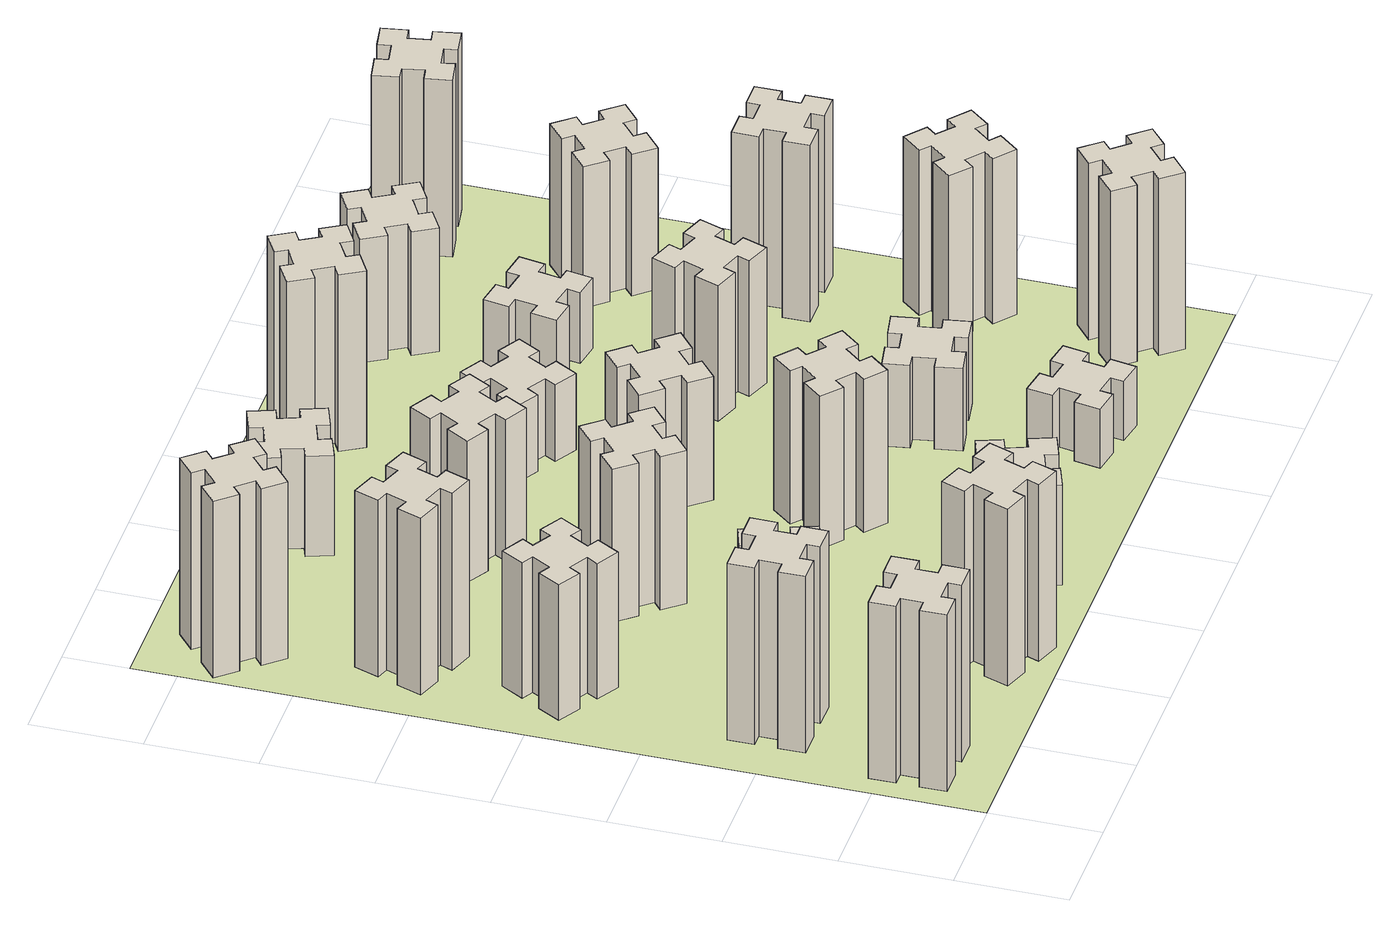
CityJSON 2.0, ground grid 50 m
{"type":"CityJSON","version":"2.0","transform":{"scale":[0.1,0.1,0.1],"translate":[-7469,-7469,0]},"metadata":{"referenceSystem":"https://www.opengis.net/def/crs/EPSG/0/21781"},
"CityObjects":{
"building1":{"type":"Building","attributes":{"class":"1000","function":"1000","usage":"1000","yearOfConstruction":2016,"roofType":"1000","measuredHeight":90,"storeysAboveGround":30,"storeysBelowGround":0},"geometry":[{"type":"Solid","lod":"1","boundaries":[[[[0,1,2,3,4,5,6,7,8,9,10,11,12,13,14,15,16,17,18,19]],[[17,16,20,21]],[[16,15,22,20]],[[15,14,23,22]],[[14,13,24,23]],[[13,12,25,24]],[[12,11,26,25]],[[11,10,27,26]],[[10,9,28,27]],[[9,8,29,28]],[[8,7,30,29]],[[7,6,31,30]],[[6,5,32,31]],[[5,4,33,32]],[[4,3,34,33]],[[3,2,35,34]],[[2,1,36,35]],[[1,0,37,36]],[[0,19,38,37]],[[19,18,39,38]],[[18,17,21,39]],[[24,25,26,27,28,29,30,31,32,33,34,35,36,37,38,39,21,20,22,23]]]]}]},
"building2":{"type":"Building","attributes":{"class":"1000","function":"1000","usage":"1000","yearOfConstruction":2016,"roofType":"1000","measuredHeight":90,"storeysAboveGround":30,"storeysBelowGround":0},"geometry":[{"type":"Solid","lod":"1","boundaries":[[[[40,41,42,43,44,45,46,47,48,49,50,51,52,53,54,55,56,57,58,59]],[[57,56,60,61]],[[56,55,62,60]],[[55,54,63,62]],[[54,53,64,63]],[[53,52,65,64]],[[52,51,66,65]],[[51,50,67,66]],[[50,49,68,67]],[[49,48,69,68]],[[48,47,70,69]],[[47,46,71,70]],[[46,45,72,71]],[[45,44,73,72]],[[44,43,74,73]],[[43,42,75,74]],[[42,41,76,75]],[[41,40,77,76]],[[40,59,78,77]],[[59,58,79,78]],[[58,57,61,79]],[[64,65,66,67,68,69,70,71,72,73,74,75,76,77,78,79,61,60,62,63]]]]}]},
"building3":{"type":"Building","attributes":{"class":"1000","function":"1000","usage":"1000","yearOfConstruction":2016,"roofType":"1000","measuredHeight":69,"storeysAboveGround":30,"storeysBelowGround":0},"geometry":[{"type":"Solid","lod":"1","boundaries":[[[[80,81,82,83,84,85,86,87,88,89,90,91,92,93,94,95,96,97,98,99]],[[97,96,100,101]],[[96,95,102,100]],[[95,94,103,102]],[[94,93,104,103]],[[93,92,105,104]],[[92,91,106,105]],[[91,90,107,106]],[[90,89,108,107]],[[89,88,109,108]],[[88,87,110,109]],[[87,86,111,110]],[[86,85,112,111]],[[85,84,113,112]],[[84,83,114,113]],[[83,82,115,114]],[[82,81,116,115]],[[81,80,117,116]],[[80,99,118,117]],[[99,98,119,118]],[[98,97,101,119]],[[104,105,106,107,108,109,110,111,112,113,114,115,116,117,118,119,101,100,102,103]]]]}]},
"building4":{"type":"Building","attributes":{"class":"1000","function":"1000","usage":"1000","yearOfConstruction":2016,"roofType":"1000","measuredHeight":90,"storeysAboveGround":30,"storeysBelowGround":0},"geometry":[{"type":"Solid","lod":"1","boundaries":[[[[120,121,122,123,124,125,126,127,128,129,130,131,132,133,134,135,136,137,138,139]],[[137,136,140,141]],[[136,135,142,140]],[[135,134,143,142]],[[134,133,144,143]],[[133,132,145,144]],[[132,131,146,145]],[[131,130,147,146]],[[130,129,148,147]],[[129,128,149,148]],[[128,127,150,149]],[[127,126,151,150]],[[126,125,152,151]],[[125,124,153,152]],[[124,123,154,153]],[[123,122,155,154]],[[122,121,156,155]],[[121,120,157,156]],[[120,139,158,157]],[[139,138,159,158]],[[138,137,141,159]],[[144,145,146,147,148,149,150,151,152,153,154,155,156,157,158,159,141,140,142,143]]]]}]},
"building5":{"type":"Building","attributes":{"class":"1000","function":"1000","usage":"1000","yearOfConstruction":2016,"roofType":"1000","measuredHeight":90,"storeysAboveGround":30,"storeysBelowGround":0},"geometry":[{"type":"Solid","lod":"1","boundaries":[[[[160,161,162,163,164,165,166,167,168,169,170,171,172,173,174,175,176,177,178,179]],[[177,176,180,181]],[[176,175,182,180]],[[175,174,183,182]],[[174,173,184,183]],[[173,172,185,184]],[[172,171,186,185]],[[171,170,187,186]],[[170,169,188,187]],[[169,168,189,188]],[[168,167,190,189]],[[167,166,191,190]],[[166,165,192,191]],[[165,164,193,192]],[[164,163,194,193]],[[163,162,195,194]],[[162,161,196,195]],[[161,160,197,196]],[[160,179,198,197]],[[179,178,199,198]],[[178,177,181,199]],[[184,185,186,187,188,189,190,191,192,193,194,195,196,197,198,199,181,180,182,183]]]]}]},
"building6":{"type":"Building","attributes":{"class":"1000","function":"1000","usage":"1000","yearOfConstruction":2016,"roofType":"1000","measuredHeight":90,"storeysAboveGround":30,"storeysBelowGround":0},"geometry":[{"type":"Solid","lod":"1","boundaries":[[[[200,201,202,203,204,205,206,207,208,209,210,211,212,213,214,215,216,217,218,219]],[[217,216,220,221]],[[216,215,222,220]],[[215,214,223,222]],[[214,213,224,223]],[[213,212,225,224]],[[212,211,226,225]],[[211,210,227,226]],[[210,209,228,227]],[[209,208,229,228]],[[208,207,230,229]],[[207,206,231,230]],[[206,205,232,231]],[[205,204,233,232]],[[204,203,234,233]],[[203,202,235,234]],[[202,201,236,235]],[[201,200,237,236]],[[200,219,238,237]],[[219,218,239,238]],[[218,217,221,239]],[[224,225,226,227,228,229,230,231,232,233,234,235,236,237,238,239,221,220,222,223]]]]}]},
"building7":{"type":"Building","attributes":{"class":"1000","function":"1000","usage":"1000","yearOfConstruction":2016,"roofType":"1000","measuredHeight":33,"storeysAboveGround":30,"storeysBelowGround":0},"geometry":[{"type":"Solid","lod":"1","boundaries":[[[[240,241,242,243,244,245,246,247,248,249,250,251,252,253,254,255,256,257,258,259]],[[257,256,260,261]],[[256,255,262,260]],[[255,254,263,262]],[[254,253,264,263]],[[253,252,265,264]],[[252,251,266,265]],[[251,250,267,266]],[[250,249,268,267]],[[249,248,269,268]],[[248,247,270,269]],[[247,246,271,270]],[[246,245,272,271]],[[245,244,273,272]],[[244,243,274,273]],[[243,242,275,274]],[[242,241,276,275]],[[241,240,277,276]],[[240,259,278,277]],[[259,258,279,278]],[[258,257,261,279]],[[264,265,266,267,268,269,270,271,272,273,274,275,276,277,278,279,261,260,262,263]]]]}]},
"building8":{"type":"Building","attributes":{"class":"1000","function":"1000","usage":"1000","yearOfConstruction":2016,"roofType":"1000","measuredHeight":78,"storeysAboveGround":30,"storeysBelowGround":0},"geometry":[{"type":"Solid","lod":"1","boundaries":[[[[280,281,282,283,284,285,286,287,288,289,290,291,292,293,294,295,296,297,298,299]],[[297,296,300,301]],[[296,295,302,300]],[[295,294,303,302]],[[294,293,304,303]],[[293,292,305,304]],[[292,291,306,305]],[[291,290,307,306]],[[290,289,308,307]],[[289,288,309,308]],[[288,287,310,309]],[[287,286,311,310]],[[286,285,312,311]],[[285,284,313,312]],[[284,283,314,313]],[[283,282,315,314]],[[282,281,316,315]],[[281,280,317,316]],[[280,299,318,317]],[[299,298,319,318]],[[298,297,301,319]],[[304,305,306,307,308,309,310,311,312,313,314,315,316,317,318,319,301,300,302,303]]]]}]},
"building9":{"type":"Building","attributes":{"class":"1000","function":"1000","usage":"1000","yearOfConstruction":2016,"roofType":"1000","measuredHeight":51,"storeysAboveGround":30,"storeysBelowGround":0},"geometry":[{"type":"Solid","lod":"1","boundaries":[[[[320,321,322,323,324,325,326,327,328,329,330,331,332,333,334,335,336,337,338,339]],[[337,336,340,341]],[[336,335,342,340]],[[335,334,343,342]],[[334,333,344,343]],[[333,332,345,344]],[[332,331,346,345]],[[331,330,347,346]],[[330,329,348,347]],[[329,328,349,348]],[[328,327,350,349]],[[327,326,351,350]],[[326,325,352,351]],[[325,324,353,352]],[[324,323,354,353]],[[323,322,355,354]],[[322,321,356,355]],[[321,320,357,356]],[[320,339,358,357]],[[339,338,359,358]],[[338,337,341,359]],[[344,345,346,347,348,349,350,351,352,353,354,355,356,357,358,359,341,340,342,343]]]]}]},
"building10":{"type":"Building","attributes":{"class":"1000","function":"1000","usage":"1000","yearOfConstruction":2016,"roofType":"1000","measuredHeight":72,"storeysAboveGround":30,"storeysBelowGround":0},"geometry":[{"type":"Solid","lod":"1","boundaries":[[[[360,361,362,363,364,365,366,367,368,369,370,371,372,373,374,375,376,377,378,379]],[[377,376,380,381]],[[376,375,382,380]],[[375,374,383,382]],[[374,373,384,383]],[[373,372,385,384]],[[372,371,386,385]],[[371,370,387,386]],[[370,369,388,387]],[[369,368,389,388]],[[368,367,390,389]],[[367,366,391,390]],[[366,365,392,391]],[[365,364,393,392]],[[364,363,394,393]],[[363,362,395,394]],[[362,361,396,395]],[[361,360,397,396]],[[360,379,398,397]],[[379,378,399,398]],[[378,377,381,399]],[[384,385,386,387,388,389,390,391,392,393,394,395,396,397,398,399,381,380,382,383]]]]}]},
"building11":{"type":"Building","attributes":{"class":"1000","function":"1000","usage":"1000","yearOfConstruction":2016,"roofType":"1000","measuredHeight":51,"storeysAboveGround":30,"storeysBelowGround":0},"geometry":[{"type":"Solid","lod":"1","boundaries":[[[[400,401,402,403,404,405,406,407,408,409,410,411,412,413,414,415,416,417,418,419]],[[417,416,420,421]],[[416,415,422,420]],[[415,414,423,422]],[[414,413,424,423]],[[413,412,425,424]],[[412,411,426,425]],[[411,410,427,426]],[[410,409,428,427]],[[409,408,429,428]],[[408,407,430,429]],[[407,406,431,430]],[[406,405,432,431]],[[405,404,433,432]],[[404,403,434,433]],[[403,402,435,434]],[[402,401,436,435]],[[401,400,437,436]],[[400,419,438,437]],[[419,418,439,438]],[[418,417,421,439]],[[424,425,426,427,428,429,430,431,432,433,434,435,436,437,438,439,421,420,422,423]]]]}]},
"building12":{"type":"Building","attributes":{"class":"1000","function":"1000","usage":"1000","yearOfConstruction":2016,"roofType":"1000","measuredHeight":78,"storeysAboveGround":30,"storeysBelowGround":0},"geometry":[{"type":"Solid","lod":"1","boundaries":[[[[440,441,442,443,444,445,446,447,448,449,450,451,452,453,454,455,456,457,458,459]],[[457,456,460,461]],[[456,455,462,460]],[[455,454,463,462]],[[454,453,464,463]],[[453,452,465,464]],[[452,451,466,465]],[[451,450,467,466]],[[450,449,468,467]],[[449,448,469,468]],[[448,447,470,469]],[[447,446,471,470]],[[446,445,472,471]],[[445,444,473,472]],[[444,443,474,473]],[[443,442,475,474]],[[442,441,476,475]],[[441,440,477,476]],[[440,459,478,477]],[[459,458,479,478]],[[458,457,461,479]],[[464,465,466,467,468,469,470,471,472,473,474,475,476,477,478,479,461,460,462,463]]]]}]},
"building13":{"type":"Building","attributes":{"class":"1000","function":"1000","usage":"1000","yearOfConstruction":2016,"roofType":"1000","measuredHeight":63,"storeysAboveGround":30,"storeysBelowGround":0},"geometry":[{"type":"Solid","lod":"1","boundaries":[[[[480,481,482,483,484,485,486,487,488,489,490,491,492,493,494,495,496,497,498,499]],[[497,496,500,501]],[[496,495,502,500]],[[495,494,503,502]],[[494,493,504,503]],[[493,492,505,504]],[[492,491,506,505]],[[491,490,507,506]],[[490,489,508,507]],[[489,488,509,508]],[[488,487,510,509]],[[487,486,511,510]],[[486,485,512,511]],[[485,484,513,512]],[[484,483,514,513]],[[483,482,515,514]],[[482,481,516,515]],[[481,480,517,516]],[[480,499,518,517]],[[499,498,519,518]],[[498,497,501,519]],[[504,505,506,507,508,509,510,511,512,513,514,515,516,517,518,519,501,500,502,503]]]]}]},
"building14":{"type":"Building","attributes":{"class":"1000","function":"1000","usage":"1000","yearOfConstruction":2016,"roofType":"1000","measuredHeight":39,"storeysAboveGround":30,"storeysBelowGround":0},"geometry":[{"type":"Solid","lod":"1","boundaries":[[[[520,521,522,523,524,525,526,527,528,529,530,531,532,533,534,535,536,537,538,539]],[[537,536,540,541]],[[536,535,542,540]],[[535,534,543,542]],[[534,533,544,543]],[[533,532,545,544]],[[532,531,546,545]],[[531,530,547,546]],[[530,529,548,547]],[[529,528,549,548]],[[528,527,550,549]],[[527,526,551,550]],[[526,525,552,551]],[[525,524,553,552]],[[524,523,554,553]],[[523,522,555,554]],[[522,521,556,555]],[[521,520,557,556]],[[520,539,558,557]],[[539,538,559,558]],[[538,537,541,559]],[[544,545,546,547,548,549,550,551,552,553,554,555,556,557,558,559,541,540,542,543]]]]}]},
"building15":{"type":"Building","attributes":{"class":"1000","function":"1000","usage":"1000","yearOfConstruction":2016,"roofType":"1000","measuredHeight":30,"storeysAboveGround":30,"storeysBelowGround":0},"geometry":[{"type":"Solid","lod":"1","boundaries":[[[[560,561,562,563,564,565,566,567,568,569,570,571,572,573,574,575,576,577,578,579]],[[577,576,580,581]],[[576,575,582,580]],[[575,574,583,582]],[[574,573,584,583]],[[573,572,585,584]],[[572,571,586,585]],[[571,570,587,586]],[[570,569,588,587]],[[569,568,589,588]],[[568,567,590,589]],[[567,566,591,590]],[[566,565,592,591]],[[565,564,593,592]],[[564,563,594,593]],[[563,562,595,594]],[[562,561,596,595]],[[561,560,597,596]],[[560,579,598,597]],[[579,578,599,598]],[[578,577,581,599]],[[584,585,586,587,588,589,590,591,592,593,594,595,596,597,598,599,581,580,582,583]]]]}]},
"building16":{"type":"Building","attributes":{"class":"1000","function":"1000","usage":"1000","yearOfConstruction":2016,"roofType":"1000","measuredHeight":90,"storeysAboveGround":30,"storeysBelowGround":0},"geometry":[{"type":"Solid","lod":"1","boundaries":[[[[600,601,602,603,604,605,606,607,608,609,610,611,612,613,614,615,616,617,618,619]],[[617,616,620,621]],[[616,615,622,620]],[[615,614,623,622]],[[614,613,624,623]],[[613,612,625,624]],[[612,611,626,625]],[[611,610,627,626]],[[610,609,628,627]],[[609,608,629,628]],[[608,607,630,629]],[[607,606,631,630]],[[606,605,632,631]],[[605,604,633,632]],[[604,603,634,633]],[[603,602,635,634]],[[602,601,636,635]],[[601,600,637,636]],[[600,619,638,637]],[[619,618,639,638]],[[618,617,621,639]],[[624,625,626,627,628,629,630,631,632,633,634,635,636,637,638,639,621,620,622,623]]]]}]},
"building17":{"type":"Building","attributes":{"class":"1000","function":"1000","usage":"1000","yearOfConstruction":2016,"roofType":"1000","measuredHeight":42,"storeysAboveGround":30,"storeysBelowGround":0},"geometry":[{"type":"Solid","lod":"1","boundaries":[[[[640,641,642,643,644,645,646,647,648,649,650,651,652,653,654,655,656,657,658,659]],[[657,656,660,661]],[[656,655,662,660]],[[655,654,663,662]],[[654,653,664,663]],[[653,652,665,664]],[[652,651,666,665]],[[651,650,667,666]],[[650,649,668,667]],[[649,648,669,668]],[[648,647,670,669]],[[647,646,671,670]],[[646,645,672,671]],[[645,644,673,672]],[[644,643,674,673]],[[643,642,675,674]],[[642,641,676,675]],[[641,640,677,676]],[[640,659,678,677]],[[659,658,679,678]],[[658,657,661,679]],[[664,665,666,667,668,669,670,671,672,673,674,675,676,677,678,679,661,660,662,663]]]]}]},
"building18":{"type":"Building","attributes":{"class":"1000","function":"1000","usage":"1000","yearOfConstruction":2016,"roofType":"1000","measuredHeight":69,"storeysAboveGround":30,"storeysBelowGround":0},"geometry":[{"type":"Solid","lod":"1","boundaries":[[[[680,681,682,683,684,685,686,687,688,689,690,691,692,693,694,695,696,697,698,699]],[[697,696,700,701]],[[696,695,702,700]],[[695,694,703,702]],[[694,693,704,703]],[[693,692,705,704]],[[692,691,706,705]],[[691,690,707,706]],[[690,689,708,707]],[[689,688,709,708]],[[688,687,710,709]],[[687,686,711,710]],[[686,685,712,711]],[[685,684,713,712]],[[684,683,714,713]],[[683,682,715,714]],[[682,681,716,715]],[[681,680,717,716]],[[680,699,718,717]],[[699,698,719,718]],[[698,697,701,719]],[[704,705,706,707,708,709,710,711,712,713,714,715,716,717,718,719,701,700,702,703]]]]}]},
"building19":{"type":"Building","attributes":{"class":"1000","function":"1000","usage":"1000","yearOfConstruction":2016,"roofType":"1000","measuredHeight":36,"storeysAboveGround":30,"storeysBelowGround":0},"geometry":[{"type":"Solid","lod":"1","boundaries":[[[[720,721,722,723,724,725,726,727,728,729,730,731,732,733,734,735,736,737,738,739]],[[737,736,740,741]],[[736,735,742,740]],[[735,734,743,742]],[[734,733,744,743]],[[733,732,745,744]],[[732,731,746,745]],[[731,730,747,746]],[[730,729,748,747]],[[729,728,749,748]],[[728,727,750,749]],[[727,726,751,750]],[[726,725,752,751]],[[725,724,753,752]],[[724,723,754,753]],[[723,722,755,754]],[[722,721,756,755]],[[721,720,757,756]],[[720,739,758,757]],[[739,738,759,758]],[[738,737,741,759]],[[744,745,746,747,748,749,750,751,752,753,754,755,756,757,758,759,741,740,742,743]]]]}]},
"building20":{"type":"Building","attributes":{"class":"1000","function":"1000","usage":"1000","yearOfConstruction":2016,"roofType":"1000","measuredHeight":90,"storeysAboveGround":30,"storeysBelowGround":0},"geometry":[{"type":"Solid","lod":"1","boundaries":[[[[760,761,762,763,764,765,766,767,768,769,770,771,772,773,774,775,776,777,778,779]],[[777,776,780,781]],[[776,775,782,780]],[[775,774,783,782]],[[774,773,784,783]],[[773,772,785,784]],[[772,771,786,785]],[[771,770,787,786]],[[770,769,788,787]],[[769,768,789,788]],[[768,767,790,789]],[[767,766,791,790]],[[766,765,792,791]],[[765,764,793,792]],[[764,763,794,793]],[[763,762,795,794]],[[762,761,796,795]],[[761,760,797,796]],[[760,779,798,797]],[[779,778,799,798]],[[778,777,781,799]],[[784,785,786,787,788,789,790,791,792,793,794,795,796,797,798,799,781,780,782,783]]]]}]},
"building21":{"type":"Building","attributes":{"class":"1000","function":"1000","usage":"1000","yearOfConstruction":2016,"roofType":"1000","measuredHeight":63,"storeysAboveGround":30,"storeysBelowGround":0},"geometry":[{"type":"Solid","lod":"1","boundaries":[[[[800,801,802,803,804,805,806,807,808,809,810,811,812,813,814,815,816,817,818,819]],[[817,816,820,821]],[[816,815,822,820]],[[815,814,823,822]],[[814,813,824,823]],[[813,812,825,824]],[[812,811,826,825]],[[811,810,827,826]],[[810,809,828,827]],[[809,808,829,828]],[[808,807,830,829]],[[807,806,831,830]],[[806,805,832,831]],[[805,804,833,832]],[[804,803,834,833]],[[803,802,835,834]],[[802,801,836,835]],[[801,800,837,836]],[[800,819,838,837]],[[819,818,839,838]],[[818,817,821,839]],[[824,825,826,827,828,829,830,831,832,833,834,835,836,837,838,839,821,820,822,823]]]]}]},
"building22":{"type":"Building","attributes":{"class":"1000","function":"1000","usage":"1000","yearOfConstruction":2016,"roofType":"1000","measuredHeight":84,"storeysAboveGround":30,"storeysBelowGround":0},"geometry":[{"type":"Solid","lod":"1","boundaries":[[[[840,841,842,843,844,845,846,847,848,849,850,851,852,853,854,855,856,857,858,859]],[[857,856,860,861]],[[856,855,862,860]],[[855,854,863,862]],[[854,853,864,863]],[[853,852,865,864]],[[852,851,866,865]],[[851,850,867,866]],[[850,849,868,867]],[[849,848,869,868]],[[848,847,870,869]],[[847,846,871,870]],[[846,845,872,871]],[[845,844,873,872]],[[844,843,874,873]],[[843,842,875,874]],[[842,841,876,875]],[[841,840,877,876]],[[840,859,878,877]],[[859,858,879,878]],[[858,857,861,879]],[[864,865,866,867,868,869,870,871,872,873,874,875,876,877,878,879,861,860,862,863]]]]}]},
"building23":{"type":"Building","attributes":{"class":"1000","function":"1000","usage":"1000","yearOfConstruction":2016,"roofType":"1000","measuredHeight":90,"storeysAboveGround":30,"storeysBelowGround":0},"geometry":[{"type":"Solid","lod":"1","boundaries":[[[[880,881,882,883,884,885,886,887,888,889,890,891,892,893,894,895,896,897,898,899]],[[897,896,900,901]],[[896,895,902,900]],[[895,894,903,902]],[[894,893,904,903]],[[893,892,905,904]],[[892,891,906,905]],[[891,890,907,906]],[[890,889,908,907]],[[889,888,909,908]],[[888,887,910,909]],[[887,886,911,910]],[[886,885,912,911]],[[885,884,913,912]],[[884,883,914,913]],[[883,882,915,914]],[[882,881,916,915]],[[881,880,917,916]],[[880,899,918,917]],[[899,898,919,918]],[[898,897,901,919]],[[904,905,906,907,908,909,910,911,912,913,914,915,916,917,918,919,901,900,902,903]]]]}]},
"building24":{"type":"Building","attributes":{"class":"1000","function":"1000","usage":"1000","yearOfConstruction":2016,"roofType":"1000","measuredHeight":72,"storeysAboveGround":30,"storeysBelowGround":0},"geometry":[{"type":"Solid","lod":"1","boundaries":[[[[920,921,922,923,924,925,926,927,928,929,930,931,932,933,934,935,936,937,938,939]],[[937,936,940,941]],[[936,935,942,940]],[[935,934,943,942]],[[934,933,944,943]],[[933,932,945,944]],[[932,931,946,945]],[[931,930,947,946]],[[930,929,948,947]],[[929,928,949,948]],[[928,927,950,949]],[[927,926,951,950]],[[926,925,952,951]],[[925,924,953,952]],[[924,923,954,953]],[[923,922,955,954]],[[922,921,956,955]],[[921,920,957,956]],[[920,939,958,957]],[[939,938,959,958]],[[938,937,941,959]],[[944,945,946,947,948,949,950,951,952,953,954,955,956,957,958,959,941,940,942,943]]]]}]},
"building25":{"type":"Building","attributes":{"class":"1000","function":"1000","usage":"1000","yearOfConstruction":2016,"roofType":"1000","measuredHeight":90,"storeysAboveGround":30,"storeysBelowGround":0},"geometry":[{"type":"Solid","lod":"1","boundaries":[[[[960,961,962,963,964,965,966,967,968,969,970,971,972,973,974,975,976,977,978,979]],[[977,976,980,981]],[[976,975,982,980]],[[975,974,983,982]],[[974,973,984,983]],[[973,972,985,984]],[[972,971,986,985]],[[971,970,987,986]],[[970,969,988,987]],[[969,968,989,988]],[[968,967,990,989]],[[967,966,991,990]],[[966,965,992,991]],[[965,964,993,992]],[[964,963,994,993]],[[963,962,995,994]],[[962,961,996,995]],[[961,960,997,996]],[[960,979,998,997]],[[979,978,999,998]],[[978,977,981,999]],[[984,985,986,987,988,989,990,991,992,993,994,995,996,997,998,999,981,980,982,983]]]]}]},
"landuse1":{"type":"LandUse","attributes":{"name":"plot1","function":"1010"},"geometry":[{"type":"MultiSurface","lod":"1","boundaries":[[[1000,1001,1002,1003]]]}]}
},
"vertices":[
[165,425,0],[165,325,0],[105,325,0],[105,205,0],[225,205,0],[225,265,0],[325,265,0],[325,205,0],[445,205,0],[445,325,0],[385,325,0],[385,425,0],[445,425,0],[445,545,0],[325,545,0],[325,485,0],[225,485,0],[225,545,0],[105,545,0],[105,425,0],[225,485,900],[225,545,900],[325,485,900],[325,545,900],[445,545,900],[445,425,900],[385,425,900],[385,325,900],[445,325,900],[445,205,900],[325,205,900],[325,265,900],[225,265,900],[225,205,900],[105,205,900],[105,325,900],[165,325,900],[165,425,900],[105,425,900],[105,545,900],
[265,1065,0],[265,965,0],[205,965,0],[205,845,0],[325,845,0],[325,905,0],[425,905,0],[425,845,0],[545,845,0],[545,965,0],[485,965,0],[485,1065,0],[545,1065,0],[545,1185,0],[425,1185,0],[425,1125,0],[325,1125,0],[325,1185,0],[205,1185,0],[205,1065,0],[325,1125,900],[325,1185,900],[425,1125,900],[425,1185,900],[545,1185,900],[545,1065,900],[485,1065,900],[485,965,900],[545,965,900],[545,845,900],[425,845,900],[425,905,900],[325,905,900],[325,845,900],[205,845,900],[205,965,900],[265,965,900],[265,1065,900],[205,1065,900],[205,1185,900],
[474,2026,0],[387,2076,0],[417,2128,0],[313,2188,0],[253,2084,0],[305,2054,0],[255,1967,0],[203,1997,0],[143,1893,0],[247,1833,0],[277,1885,0],[364,1835,0],[334,1783,0],[438,1723,0],[498,1827,0],[446,1857,0],[496,1944,0],[548,1914,0],[608,2018,0],[504,2078,0],[496,1944,690],[548,1914,690],[446,1857,690],[498,1827,690],[438,1723,690],[334,1783,690],[364,1835,690],[277,1885,690],[247,1833,690],[143,1893,690],[203,1997,690],[255,1967,690],[305,2054,690],[253,2084,690],[313,2188,690],[417,2128,690],[387,2076,690],[474,2026,690],[504,2078,690],[608,2018,690],
[289,2680,0],[255,2586,0],[199,2607,0],[157,2494,0],[270,2453,0],[291,2509,0],[385,2475,0],[364,2419,0],[477,2377,0],[518,2490,0],[462,2511,0],[496,2605,0],[552,2584,0],[593,2697,0],[480,2738,0],[460,2682,0],[366,2716,0],[387,2772,0],[274,2813,0],[233,2700,0],[366,2716,900],[387,2772,900],[460,2682,900],[480,2738,900],[593,2697,900],[552,2584,900],[496,2605,900],[462,2511,900],[518,2490,900],[477,2377,900],[364,2419,900],[385,2475,900],[291,2509,900],[270,2453,900],[157,2494,900],[199,2607,900],[255,2586,900],[289,2680,900],[233,2700,900],[274,2813,900],
[1029,360,0],[995,266,0],[939,287,0],[897,174,0],[1010,133,0],[1031,189,0],[1125,155,0],[1104,99,0],[1217,57,0],[1258,170,0],[1202,191,0],[1236,285,0],[1292,264,0],[1333,377,0],[1220,418,0],[1200,362,0],[1106,396,0],[1127,452,0],[1014,493,0],[973,380,0],[1106,396,900],[1127,452,900],[1200,362,900],[1220,418,900],[1333,377,900],[1292,264,900],[1236,285,900],[1202,191,900],[1258,170,900],[1217,57,900],[1104,99,900],[1125,155,900],[1031,189,900],[1010,133,900],[897,174,900],[939,287,900],[995,266,900],[1029,360,900],[973,380,900],[1014,493,900],
[392,3368,0],[327,3444,0],[373,3483,0],[296,3575,0],[204,3498,0],[243,3452,0],[166,3387,0],[128,3433,0],[36,3356,0],[113,3264,0],[159,3303,0],[223,3226,0],[177,3188,0],[254,3096,0],[346,3173,0],[308,3219,0],[384,3283,0],[423,3237,0],[515,3314,0],[438,3406,0],[384,3283,900],[423,3237,900],[308,3219,900],[346,3173,900],[254,3096,900],[177,3188,900],[223,3226,900],[159,3303,900],[113,3264,900],[36,3356,900],[128,3433,900],[166,3387,900],[243,3452,900],[204,3498,900],[296,3575,900],[373,3483,900],[327,3444,900],[392,3368,900],[438,3406,900],[515,3314,900],
[1125,1336,0],[1031,1302,0],[1010,1358,0],[897,1317,0],[939,1204,0],[995,1225,0],[1029,1131,0],[973,1110,0],[1014,997,0],[1127,1039,0],[1106,1095,0],[1200,1129,0],[1220,1073,0],[1333,1114,0],[1292,1227,0],[1236,1206,0],[1202,1300,0],[1258,1320,0],[1217,1433,0],[1104,1392,0],[1202,1300,330],[1258,1320,330],[1236,1206,330],[1292,1227,330],[1333,1114,330],[1220,1073,330],[1200,1129,330],[1106,1095,330],[1127,1039,330],[1014,997,330],[973,1110,330],[1029,1131,330],[995,1225,330],[939,1204,330],[897,1317,330],[1010,1358,330],[1031,1302,330],[1125,1336,330],[1104,1392,330],[1217,1433,330],
[1083,1972,0],[1006,1907,0],[968,1953,0],[876,1876,0],[953,1784,0],[999,1823,0],[1063,1746,0],[1017,1708,0],[1094,1616,0],[1186,1693,0],[1148,1739,0],[1224,1803,0],[1263,1757,0],[1355,1834,0],[1278,1926,0],[1232,1888,0],[1167,1964,0],[1213,2003,0],[1136,2095,0],[1044,2018,0],[1167,1964,780],[1213,2003,780],[1232,1888,780],[1278,1926,780],[1355,1834,780],[1263,1757,780],[1224,1803,780],[1148,1739,780],[1186,1693,780],[1094,1616,780],[1017,1708,780],[1063,1746,780],[999,1823,780],[953,1784,780],[876,1876,780],[968,1953,780],[1006,1907,780],[1083,1972,780],[1044,2018,780],[1136,2095,780],
[1765,496,0],[1671,462,0],[1650,518,0],[1537,477,0],[1579,364,0],[1635,385,0],[1669,291,0],[1613,270,0],[1654,157,0],[1767,199,0],[1746,255,0],[1840,289,0],[1860,233,0],[1973,274,0],[1932,387,0],[1876,366,0],[1842,460,0],[1898,480,0],[1857,593,0],[1744,552,0],[1842,460,510],[1898,480,510],[1876,366,510],[1932,387,510],[1973,274,510],[1860,233,510],[1840,289,510],[1746,255,510],[1767,199,510],[1654,157,510],[1613,270,510],[1669,291,510],[1635,385,510],[1579,364,510],[1537,477,510],[1650,518,510],[1671,462,510],[1765,496,510],[1744,552,510],[1857,593,510],
[1314,2666,0],[1227,2716,0],[1257,2768,0],[1153,2828,0],[1093,2724,0],[1145,2694,0],[1095,2607,0],[1043,2637,0],[983,2533,0],[1087,2473,0],[1117,2525,0],[1204,2475,0],[1174,2423,0],[1278,2363,0],[1338,2467,0],[1286,2497,0],[1336,2584,0],[1388,2554,0],[1448,2658,0],[1344,2718,0],[1336,2584,720],[1388,2554,720],[1286,2497,720],[1338,2467,720],[1278,2363,720],[1174,2423,720],[1204,2475,720],[1117,2525,720],[1087,2473,720],[983,2533,720],[1043,2637,720],[1095,2607,720],[1145,2694,720],[1093,2724,720],[1153,2828,720],[1257,2768,720],[1227,2716,720],[1314,2666,720],[1344,2718,720],[1448,2658,720],
[1125,3456,0],[1031,3422,0],[1010,3478,0],[897,3437,0],[939,3324,0],[995,3345,0],[1029,3251,0],[973,3230,0],[1014,3117,0],[1127,3159,0],[1106,3215,0],[1200,3249,0],[1220,3193,0],[1333,3234,0],[1292,3347,0],[1236,3326,0],[1202,3420,0],[1258,3440,0],[1217,3553,0],[1104,3512,0],[1202,3420,510],[1258,3440,510],[1236,3326,510],[1292,3347,510],[1333,3234,510],[1220,3193,510],[1200,3249,510],[1106,3215,510],[1127,3159,510],[1014,3117,510],[973,3230,510],[1029,3251,510],[995,3345,510],[939,3324,510],[897,3437,510],[1010,3478,510],[1031,3422,510],[1125,3456,510],[1104,3512,510],[1217,3553,510],
[1746,1163,0],[1823,1099,0],[1784,1053,0],[1876,976,0],[1953,1068,0],[1907,1106,0],[1972,1183,0],[2018,1144,0],[2095,1236,0],[2003,1313,0],[1964,1267,0],[1888,1332,0],[1926,1378,0],[1834,1455,0],[1757,1363,0],[1803,1324,0],[1739,1248,0],[1693,1286,0],[1616,1194,0],[1708,1117,0],[1739,1248,780],[1693,1286,780],[1803,1324,780],[1757,1363,780],[1834,1455,780],[1926,1378,780],[1888,1332,780],[1964,1267,780],[2003,1313,780],[2095,1236,780],[2018,1144,780],[1972,1183,780],[1907,1106,780],[1953,1068,780],[1876,976,780],[1784,1053,780],[1823,1099,780],[1746,1163,780],[1708,1117,780],[1616,1194,780],
[1972,1988,0],[1907,2064,0],[1953,2103,0],[1876,2195,0],[1784,2118,0],[1823,2072,0],[1746,2007,0],[1708,2053,0],[1616,1976,0],[1693,1884,0],[1739,1923,0],[1803,1846,0],[1757,1808,0],[1834,1716,0],[1926,1793,0],[1888,1839,0],[1964,1903,0],[2003,1857,0],[2095,1934,0],[2018,2026,0],[1964,1903,630],[2003,1857,630],[1888,1839,630],[1926,1793,630],[1834,1716,630],[1757,1808,630],[1803,1846,630],[1739,1923,630],[1693,1884,630],[1616,1976,630],[1708,2053,630],[1746,2007,630],[1823,2072,630],[1784,2118,630],[1876,2195,630],[1953,2103,630],[1907,2064,630],[1972,1988,630],[2018,2026,630],[2095,1934,630],
[2026,2497,0],[2076,2584,0],[2128,2554,0],[2188,2658,0],[2084,2718,0],[2054,2666,0],[1967,2716,0],[1997,2768,0],[1893,2828,0],[1833,2724,0],[1885,2694,0],[1835,2607,0],[1783,2637,0],[1723,2533,0],[1827,2473,0],[1857,2525,0],[1944,2475,0],[1914,2423,0],[2018,2363,0],[2078,2467,0],[1944,2475,390],[1914,2423,390],[1857,2525,390],[1827,2473,390],[1723,2533,390],[1783,2637,390],[1835,2607,390],[1885,2694,390],[1833,2724,390],[1893,2828,390],[1997,2768,390],[1967,2716,390],[2054,2666,390],[2084,2718,390],[2188,2658,390],[2128,2554,390],[2076,2584,390],[2026,2497,390],[2078,2467,390],[2018,2363,390],
[2596,444,0],[2578,345,0],[2519,356,0],[2498,237,0],[2617,217,0],[2627,276,0],[2725,258,0],[2715,199,0],[2833,178,0],[2854,297,0],[2795,307,0],[2812,405,0],[2871,395,0],[2892,513,0],[2774,534,0],[2764,475,0],[2665,492,0],[2676,551,0],[2557,572,0],[2537,454,0],[2665,492,300],[2676,551,300],[2764,475,300],[2774,534,300],[2892,513,300],[2871,395,300],[2812,405,300],[2795,307,300],[2854,297,300],[2833,178,300],[2715,199,300],[2725,258,300],[2627,276,300],[2617,217,300],[2498,237,300],[2519,356,300],[2578,345,300],[2596,444,300],[2537,454,300],[2557,572,300],
[1844,3556,0],[1757,3506,0],[1727,3558,0],[1623,3498,0],[1683,3394,0],[1735,3424,0],[1785,3337,0],[1733,3307,0],[1793,3203,0],[1897,3263,0],[1867,3315,0],[1954,3365,0],[1984,3313,0],[2088,3373,0],[2028,3477,0],[1976,3447,0],[1926,3534,0],[1978,3564,0],[1918,3668,0],[1814,3608,0],[1926,3534,900],[1978,3564,900],[1976,3447,900],[2028,3477,900],[2088,3373,900],[1984,3313,900],[1954,3365,900],[1867,3315,900],[1897,3263,900],[1793,3203,900],[1733,3307,900],[1785,3337,900],[1735,3424,900],[1683,3394,900],[1623,3498,900],[1727,3558,900],[1757,3506,900],[1844,3556,900],[1814,3608,900],[1918,3668,900],
[2625,1132,0],[2527,1115,0],[2517,1174,0],[2398,1153,0],[2419,1035,0],[2478,1045,0],[2496,947,0],[2437,937,0],[2457,818,0],[2576,839,0],[2565,898,0],[2664,916,0],[2674,857,0],[2792,877,0],[2771,996,0],[2712,985,0],[2695,1084,0],[2754,1094,0],[2733,1212,0],[2615,1191,0],[2695,1084,420],[2754,1094,420],[2712,985,420],[2771,996,420],[2792,877,420],[2674,857,420],[2664,916,420],[2565,898,420],[2576,839,420],[2457,818,420],[2437,937,420],[2496,947,420],[2478,1045,420],[2419,1035,420],[2398,1153,420],[2517,1174,420],[2527,1115,420],[2625,1132,420],[2615,1191,420],[2733,1212,420],
[2682,1871,0],[2716,1965,0],[2772,1944,0],[2813,2057,0],[2700,2098,0],[2680,2042,0],[2586,2076,0],[2607,2132,0],[2494,2173,0],[2453,2060,0],[2509,2040,0],[2475,1946,0],[2419,1967,0],[2377,1854,0],[2490,1813,0],[2511,1869,0],[2605,1835,0],[2584,1779,0],[2697,1737,0],[2738,1850,0],[2605,1835,690],[2584,1779,690],[2511,1869,690],[2490,1813,690],[2377,1854,690],[2419,1967,690],[2475,1946,690],[2509,2040,690],[2453,2060,690],[2494,2173,690],[2607,2132,690],[2586,2076,690],[2680,2042,690],[2700,2098,690],[2813,2057,690],[2772,1944,690],[2716,1965,690],[2682,1871,690],[2738,1850,690],[2697,1737,690],
[2664,2795,0],[2565,2812,0],[2576,2871,0],[2457,2892,0],[2437,2774,0],[2496,2764,0],[2478,2665,0],[2419,2676,0],[2398,2557,0],[2517,2537,0],[2527,2596,0],[2625,2578,0],[2615,2519,0],[2733,2498,0],[2754,2617,0],[2695,2627,0],[2712,2725,0],[2771,2715,0],[2792,2833,0],[2674,2854,0],[2712,2725,360],[2771,2715,360],[2695,2627,360],[2754,2617,360],[2733,2498,360],[2615,2519,360],[2625,2578,360],[2527,2596,360],[2517,2537,360],[2398,2557,360],[2419,2676,360],[2478,2665,360],[2496,2764,360],[2437,2774,360],[2457,2892,360],[2576,2871,360],[2565,2812,360],[2664,2795,360],[2674,2854,360],[2792,2833,360],
[3468,259,0],[3544,323,0],[3583,277,0],[3675,354,0],[3598,446,0],[3552,408,0],[3487,484,0],[3533,523,0],[3456,615,0],[3364,538,0],[3403,492,0],[3326,427,0],[3288,473,0],[3196,396,0],[3273,304,0],[3319,343,0],[3383,266,0],[3337,228,0],[3414,136,0],[3506,213,0],[3383,266,900],[3337,228,900],[3319,343,900],[3273,304,900],[3196,396,900],[3288,473,900],[3326,427,900],[3403,492,900],[3364,538,900],[3456,615,900],[3533,523,900],[3487,484,900],[3552,408,900],[3598,446,900],[3675,354,900],[3583,277,900],[3544,323,900],[3468,259,900],[3506,213,900],[3414,136,900],
[2716,3347,0],[2666,3434,0],[2718,3464,0],[2658,3568,0],[2554,3508,0],[2584,3456,0],[2497,3406,0],[2467,3458,0],[2363,3398,0],[2423,3294,0],[2475,3324,0],[2525,3237,0],[2473,3207,0],[2533,3103,0],[2637,3163,0],[2607,3215,0],[2694,3265,0],[2724,3213,0],[2828,3273,0],[2768,3377,0],[2694,3265,630],[2724,3213,630],[2607,3215,630],[2637,3163,630],[2533,3103,630],[2473,3207,630],[2525,3237,630],[2475,3324,630],[2423,3294,630],[2363,3398,630],[2467,3458,630],[2497,3406,630],[2584,3456,630],[2554,3508,630],[2658,3568,630],[2718,3464,630],[2666,3434,630],[2716,3347,630],[2768,3377,630],[2828,3273,630],
[3487,1006,0],[3552,1083,0],[3598,1044,0],[3675,1136,0],[3583,1213,0],[3544,1167,0],[3468,1232,0],[3506,1278,0],[3414,1355,0],[3337,1263,0],[3383,1224,0],[3319,1148,0],[3273,1186,0],[3196,1094,0],[3288,1017,0],[3326,1063,0],[3403,999,0],[3364,953,0],[3456,876,0],[3533,968,0],[3403,999,840],[3364,953,840],[3326,1063,840],[3288,1017,840],[3196,1094,840],[3273,1186,840],[3319,1148,840],[3383,1224,840],[3337,1263,840],[3414,1355,840],[3506,1278,840],[3468,1232,840],[3544,1167,840],[3583,1213,840],[3675,1136,840],[3598,1044,840],[3552,1083,840],[3487,1006,840],[3533,968,840],[3456,876,840],
[3445,1805,0],[3445,1905,0],[3505,1905,0],[3505,2025,0],[3385,2025,0],[3385,1965,0],[3285,1965,0],[3285,2025,0],[3165,2025,0],[3165,1905,0],[3225,1905,0],[3225,1805,0],[3165,1805,0],[3165,1685,0],[3285,1685,0],[3285,1745,0],[3385,1745,0],[3385,1685,0],[3505,1685,0],[3505,1805,0],[3385,1745,900],[3385,1685,900],[3285,1745,900],[3285,1685,900],[3165,1685,900],[3165,1805,900],[3225,1805,900],[3225,1905,900],[3165,1905,900],[3165,2025,900],[3285,2025,900],[3285,1965,900],[3385,1965,900],[3385,2025,900],[3505,2025,900],[3505,1905,900],[3445,1905,900],[3445,1805,900],[3505,1805,900],[3505,1685,900],
[3203,2712,0],[3126,2647,0],[3088,2693,0],[2996,2616,0],[3073,2524,0],[3119,2563,0],[3183,2486,0],[3137,2448,0],[3214,2356,0],[3306,2433,0],[3268,2479,0],[3344,2543,0],[3383,2497,0],[3475,2574,0],[3398,2666,0],[3352,2628,0],[3287,2704,0],[3333,2743,0],[3256,2835,0],[3164,2758,0],[3287,2704,720],[3333,2743,720],[3352,2628,720],[3398,2666,720],[3475,2574,720],[3383,2497,720],[3344,2543,720],[3268,2479,720],[3306,2433,720],[3214,2356,720],[3137,2448,720],[3183,2486,720],[3119,2563,720],[3073,2524,720],[2996,2616,720],[3088,2693,720],[3126,2647,720],[3203,2712,720],[3164,2758,720],[3256,2835,720],
[3365,3552,0],[3267,3535,0],[3257,3594,0],[3138,3573,0],[3159,3455,0],[3218,3465,0],[3236,3367,0],[3177,3357,0],[3197,3238,0],[3316,3259,0],[3305,3318,0],[3404,3336,0],[3414,3277,0],[3532,3297,0],[3511,3416,0],[3452,3405,0],[3435,3504,0],[3494,3514,0],[3473,3632,0],[3355,3611,0],[3435,3504,900],[3494,3514,900],[3452,3405,900],[3511,3416,900],[3532,3297,900],[3414,3277,900],[3404,3336,900],[3305,3318,900],[3316,3259,900],[3197,3238,900],[3177,3357,900],[3236,3367,900],[3218,3465,900],[3159,3455,900],[3138,3573,900],[3257,3594,900],[3267,3535,900],[3365,3552,900],[3355,3611,900],[3473,3632,900],
[5,3705,0],[3705,3705,0],[3705,5,0],[5,5,0]
]}
